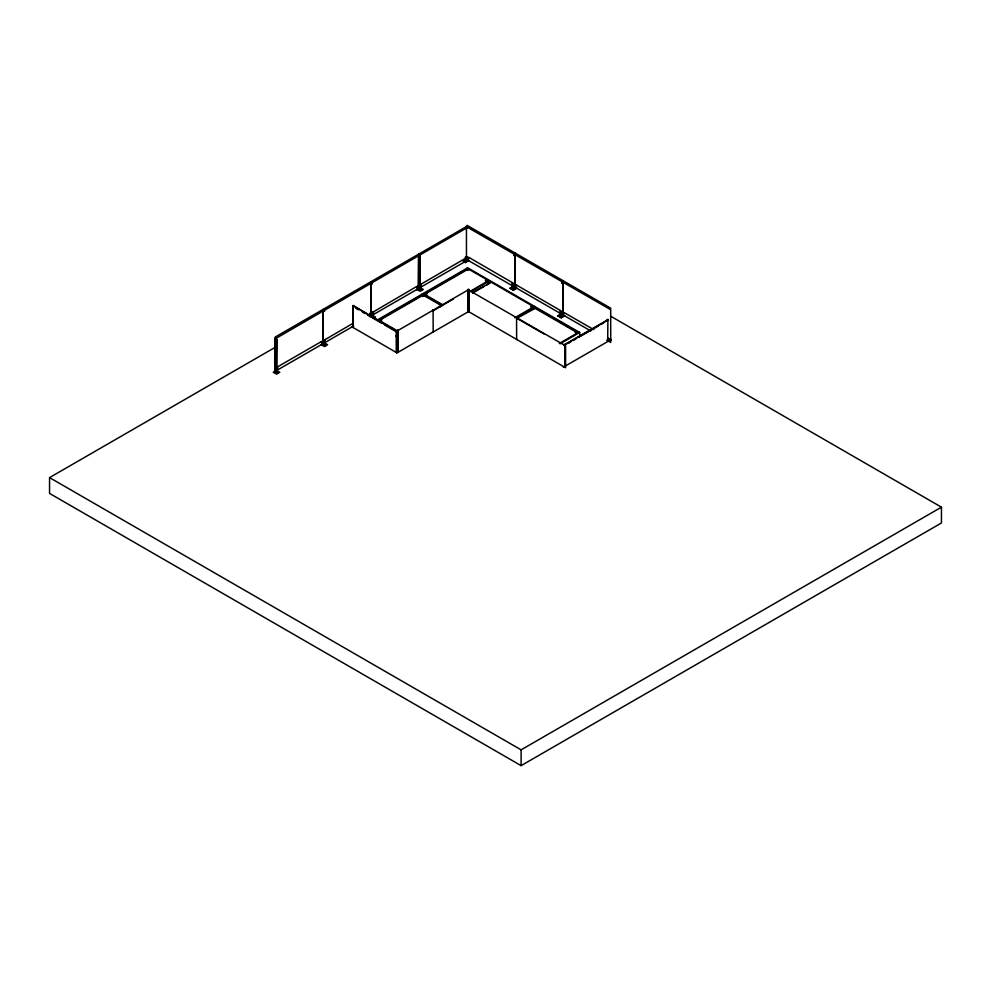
<?xml version="1.0" encoding="UTF-8"?>
<svg xmlns="http://www.w3.org/2000/svg" width="991" height="991" viewBox="0 0 991 991"><rect width="100%" height="100%" fill="white"/><g stroke="black" fill="none" stroke-linecap="round" stroke-linejoin="round"><path stroke-width="1.49" d="M275.164 354.951L275.164 337.076L466.439 226.543C467.69 227.769 465.696 226.047 466.439 226.53L466.464 260.806L419.936 287.663M322.979 343.704C326.237 343.518 321.877 345.686 322.979 343.704L322.979 309.44L323.004 343.716L276.489 370.572M419.887 289.075L420.122 256.124L419.887 289.075L418.239 288.753L418.623 254.179L418.648 288.443L372.12 315.299M468.161 311.731L467.863 290.425L468.817 290.561L468.619 289.322L467.851 289.645L565.601 345.847L565.601 367.748L468.272 311.422L468.916 311.372L467.987 311.707M564.659 345.921L565.056 345.475M276.427 371.972L276.563 339.157L276.501 371.848L274.78 371.786L275.027 339.157L276.452 339.492M275.151 339.157L274.78 371.786M275.362 339.442L274.792 371.662L275.176 339.269L274.866 371.538L276.514 371.724L276.662 339.033L275.857 339.566M275.139 338.228C277.554 338.897 274.569 338.03 276.179 337.844M324.478 311.397L323.339 310.195M324.305 310.802C323.772 310.022 322.125 310.74 323.673 311.31M371.575 282.658L371.229 282.485M372.12 283.166C368.875 283.067 373.409 283.191 371.761 282.943M419.936 255.529L418.512 255.443L419.54 255.765M419.589 255.467L418.611 255.22L420.035 256.012M419.527 255.913L419.131 254.922M467.232 226.456L465.943 227.038L466.513 226.753M514.651 254.34L514.428 253.708M562.467 282.014C562.504 280.837 561.426 282.571 562.863 283.067M398.233 332.121L353.081 305.439L353.279 327.08M353.329 306.962L353.118 305.736L397.267 331.861M396.103 330.672L396.858 330.771L396.041 330.87M397.267 331.923C395.31 332.208 397.391 329.594 396.673 331.923M419.961 288.951L419.924 256.05L419.503 256.644M322.744 341.672C327.352 342.552 322.1 338.08 323.239 341.969L324.577 340.83M370.337 313.775C371.699 312.016 369.011 313.751 371.055 314.345L372.083 313.045M372.232 313.305L370.176 313.49M467.665 257.152L466.823 256.892L467.108 257.957M467.888 257.957L466.699 259.072L465.82 258.564L466.612 257.908M466.612 257.561L465.82 258.217L466.699 258.725L468.854 257.846M468.879 257.66L467.715 258.118M511.814 283.773L512.112 283.042M514.019 283.723C510.997 285.21 516.707 285.891 514.825 283.897M559.853 311.013L560.113 311.781M563.26 312.438C561.476 310.778 564.498 312.165 562.38 312.945L561.005 311.831L562.182 312.512L563.247 311.818L562.69 313.243L562.467 311.447M564.436 313.243L564.263 312.599M610.914 340.024L609.75 339.281C607.235 341.573 613.379 339.665 609.75 338.934L608.87 339.789M516.633 317.888C517.636 316.463 516.67 319.808 517.042 317.479M396.239 331.192L396.821 331.502M397.725 330.982L397.862 330.35L397.812 352.412L397.849 330.399M432.683 310.604L433.141 309.873L433.166 310.542M277.976 367.958L277.207 368.095M322.781 342.205L323.19 341.3L322.236 341.387M324.837 339.777L353.044 323.277M325.197 340.508L325.321 339.393M416.765 286.833L417.632 286.721L417.1 287.415M416.753 286.684L417.521 286.548M417.855 285.941L418.834 286.04L418.425 286.932M420.481 284.504L464.717 258.75M421.187 285.396L421.101 284.231M465.386 259.134L464.754 258.589L464.643 259.357M608.201 320.403C606.455 320.254 607.904 319.895 608.301 320.266M396.239 352.437L396.858 352.375L396.239 352.437L396.227 330.783L396.697 331.366M514.998 254.873L514.701 253.832M562.108 281.927L561.786 282.435M517.252 339.492L516.633 339.479L516.559 317.516L517.166 317.801M515.308 255.046L513.784 254.712L514.304 253.671M513.883 254.439L514.849 253.845M514.279 254.675L515.035 253.981M466.637 227.967L467.207 227.385M513.697 255.046L514.156 255.517L514.156 254.811M514.094 255.579L515.209 255.17M371.018 282.559L371.687 283.054M419.193 255.418L419.044 254.848M515.617 285.742L516.162 284.937M607.718 338.625L608.003 339.256M433.166 331.973L432.522 331.935L433.166 331.973L433.092 309.836M468.483 289.62L468.173 290.252M517.537 318.768L516.41 317.554M396.487 330.771L396.487 331.861L396.127 330.721M322.36 341.127L323.239 341.622C326.039 341.35 322.36 339.269 322.521 341.412M371.216 312.797L370.324 313.639L372.393 313.193L371.749 314.159L373.57 317.95L372.22 317.194L371.6 313.874M418.797 285.197L418.239 285.928M513.883 284.541L513.301 284.875L513.871 283.86M607.607 320.39L607.892 319.449L607.681 341.152M563.99 345.264L564.486 344.521L564.288 345.388M564.548 344.645L563.805 344.633L564.659 344.757M564.845 345.351L565.229 367.401L564.659 345.165M466.117 226.518L465.832 227.434M467.058 257.499L466.65 257.734C464.742 256.558 462.747 263.779 465.188 260.435L465.894 259.58L464.135 261.364M513.511 285.012L513.053 288.047C510.328 290.995 512.471 283.599 514.515 285.346L515.394 284.838L514.874 283.946M512 288.74L513.759 285.148L513.313 288.183L511.74 288.604M561.451 311.087L561.179 315.795C557.016 317.578 562.306 312.574 563.024 311.793M559.865 316.575L561.624 312.76M559.605 316.439L560.918 315.658L561.377 312.623M369.172 314.927L369.816 314.556M516.46 317.281L517.277 317.417L516.559 317.603M516.943 318.606L516.93 317.938M544.678 334.363L516.906 318.334L517.562 318.433M396.462 331.874L396.982 332.035M515.122 284.182C513.995 286.585 516.831 283.959 513.14 284.231M514.317 254.34L513.784 254.229M561.897 281.531L562.157 282.435L563.074 281.741M322.36 341.461L324.577 341.177M370.176 313.837L371.216 313.144M274.78 368.838L276.427 368.9L275.882 367.958M275.015 368.181L275.325 369.457L276.762 368.466M418.784 286.56C421.794 284.727 419.23 288.084 419.329 285.049M275.052 339.033L275.671 338.761M323.264 311.112L324.503 310.827L323.091 310.493M275.634 337.931L275.857 338.749M418.896 255.145L419.577 255.616M468.619 289.682L468.409 311.397M564.251 344.732L607.991 319.746L607.471 320.204M561.364 311.657L561.451 312.413M563.26 312.103L561.364 312.004M396.536 352.61L351.731 326.733M561.934 281.593L562.554 281.258L562.281 282.113M468.062 257.648L468.706 257.288L512.954 282.955M516.311 286.151L516.658 284.974M565.068 345.871L565.068 345.809M397.725 330.944L397.515 331.564L397.862 330.3M432.757 310.158L432.794 311.124M468.198 289.694L469.016 289.83L469.016 311.707L468.681 289.607M277.158 367.104L321.257 341.647M466.674 226.84L610.221 309.427M465.386 259.902L464.544 259.369M466.389 259.357L465.832 257.933L466.241 259.295L513.648 286.473M322.608 341.09L324.367 341.152L322.608 340.743M610.84 339.814L608.87 339.442M469.226 290.536L469.251 290.958M397.143 331.985L396.511 331.626M322.955 311.285L324.379 311.001M562.962 283.116L561.786 283.116M608.127 338.005L607.57 339.157M516.868 318.507L516.868 317.467L535.177 306.776M564.424 366.546L563.284 367.203M607.793 341.511L565.75 365.778M607.619 320.118L607.545 320.75L607.248 319.746M418.561 286.151L419.887 286.003L419.726 285.297M276.117 369.432L278.186 373.074L276.576 372.455L276.117 369.432L277.938 373.211M323.933 341.796L326.002 345.438L324.404 344.818L323.933 341.796L325.754 345.586M275.3 371.006L273.219 372.244L276.662 374.177L279.796 372.306L276.353 370.374M323.128 343.654L321.034 344.905L323.128 343.369M276.117 371.464L276.353 369.284M371.959 314.283L373.57 317.95M323.933 343.827L324.181 341.647M419.565 286.535L421.633 290.165L420.035 289.558L419.565 286.535L421.398 290.313M276.576 372.455L278.186 373.074M371.749 316.191L371.997 314.023L370.2 313.206L370.609 314.568L370.461 313.181M418.759 288.381L416.666 289.632L418.759 288.096M324.404 344.818L326.002 345.438M419.565 288.567L419.812 286.387M372.22 317.194L373.818 317.801M420.035 289.558L421.633 290.165M463.305 261.376L465.46 262.578L468.793 260.299L466.699 258.725M465.46 262.578L468.793 260.299M373.347 318.284L375.44 317.033L371.984 315.101M514.502 286.709L516.658 288.195L513.326 290.19L510.08 288.381L513.412 286.102M510.08 288.381L513.412 286.387M513.326 290.19L516.658 287.91M557.945 315.993L561.278 313.713L557.945 315.993L561.191 317.801L564.523 315.807L562.368 314.308M561.191 317.801L564.523 315.522M467.17 227.645L275.857 338.464M610.555 316.129L941.45 507.169L941.45 522.963L521.105 765.647L49.55 493.407L49.55 477.612L275.783 346.986M465.485 256.855L467.281 256.855M416.889 286.374L372.678 312.289M324.305 342.936L353.552 326.051M377.286 320.019L467.702 267.818L579.685 332.468L579.685 336.283M377.98 320.427L422.5 294.723M423.194 294.327L467.702 268.623M379.367 320.427L468.396 269.019M380.259 320.935L381.845 320.019L380.259 319.102M424.074 295.64L422.5 296.557L420.915 295.64M425.473 294.835L427.059 293.918L425.473 293.002M469.288 269.54L467.702 270.444L466.117 269.54M433.005 310.877L453.221 299.146M440.19 306.776L441.775 305.86M486.99 279.759L485.404 280.664L486.99 281.58M470.242 291.255L488.575 280.664M470.936 291.651L489.963 280.664M472.596 292.531L490.855 282.522M472.596 293.063L484.326 286.288M486.94 284.776L489.542 283.277M513.14 284.578L514.019 284.07M396.821 352.994L468.954 311.347L468.954 289.446L397.713 330.647M513.338 284.318L515.394 284.491M532.204 305.86L530.619 306.776L533.777 308.597M514.825 317.715L534.483 306.368M517.116 317.851L517.723 318.606M576.712 331.551L575.127 332.468L576.712 333.385M559.345 343.419L578.992 332.072M560.051 343.815L579.685 332.468M564.102 345.264L608.214 319.858L607.78 320.502M568.041 343.481L570.667 341.969M573.306 340.446L575.932 338.934M578.558 337.411L598.279 326.027M600.905 324.503L603.544 322.992M49.55 477.612L521.105 749.853L941.45 507.169M371.935 316.81L371.117 316.984M397.75 352.449L397.589 330.486M467.232 227.893L466.055 227.893M419.899 256.595L419.106 256.719M372.083 284.231L371.08 284.306M515.097 255.505L514.292 255.628M609.168 340.074L609.725 338.649L609.081 339.752M353.341 327.464L353.118 305.711M420.717 284.169L420.543 284.813M372.083 313.837L372.083 312.549M276.018 368.788L276.861 368.863L276.155 367.649M561.847 314.642C559.779 315.968 564.684 315.584 562.306 314.618M562.182 282.385L561.761 282.98M562.789 283.191L562.157 283.24M371.216 315.98L370.461 316.649M513.883 283.401L513.301 284.875M560.386 310.456L516.398 284.987M419.763 286.139L419.763 284.813M373.26 313.02L372.988 311.694M466.451 227.955L465.832 227.682M352.883 327.402L353.056 305.86M607.842 319.399L607.483 320.13M464.903 258.601L465.597 259.469M321.468 342.688L321.877 341.821M465.894 259.58L465.485 257.202M466.637 259.382L468.793 260.596M514.502 286.994L516.658 288.195M562.368 314.605L564.523 315.807M463.305 261.091L465.46 262.293M510.08 288.096L513.326 289.905M557.945 315.695L561.191 317.516M419.812 287.477L423.256 289.397L420.122 291.267L416.666 289.347M324.168 342.737L327.612 344.67L324.478 346.54L321.034 344.62M467.108 225.353L610.704 308.176L610.716 342.465L606.727 340.161M607.929 319.548L607.508 319.796M593.758 329.594L564.486 312.797M514.849 287.13L561.513 314.085M562.851 314.853L562.838 280.564L562.863 314.828L590.772 330.944M467.009 268.214L578.298 332.468M533.084 307.173L577.604 332.877M489.269 282.893L487.683 281.989L487.683 284.528M423.194 293.522L442.828 304.856M422.5 293.918L442.147 305.265M421.794 294.327L441.441 305.662M433.178 309.96L432.559 310.072M377.98 319.622L397.626 330.969M355.781 308.288L358.408 309.811M362.359 312.078L364.985 313.602M367.611 315.126L370.25 316.637M372.876 318.161L382.08 323.475M384.706 324.986L396.536 331.824M395.62 335.689L398.233 337.2M275.882 368.305L276.762 368.813M465.683 260.175L467.232 259.729M373.372 312.078L372.727 311.707L372.802 312.611M372.641 312.462L373.421 313.156L373.545 312.177M321.716 341.771L321.134 342.106M417.075 287.514L416.678 286.808M514.986 287.241L514.973 252.953L515.147 287.464L513.4 287.539M420.618 284.974L421.237 285.519L420.395 284.628M419.812 288.418L420.283 289.409M371.997 316.055L372.467 317.046M324.181 343.691L324.639 344.682M276.353 371.315L276.823 372.306M535.363 308.226L517.104 318.222L517.116 317.331M521.105 749.853L521.105 765.647M468.359 289.719L468.359 311.682M370.807 281.803L370.795 316.067L370.807 281.803M609.998 309.452L609.998 309.452"/></g></svg>
